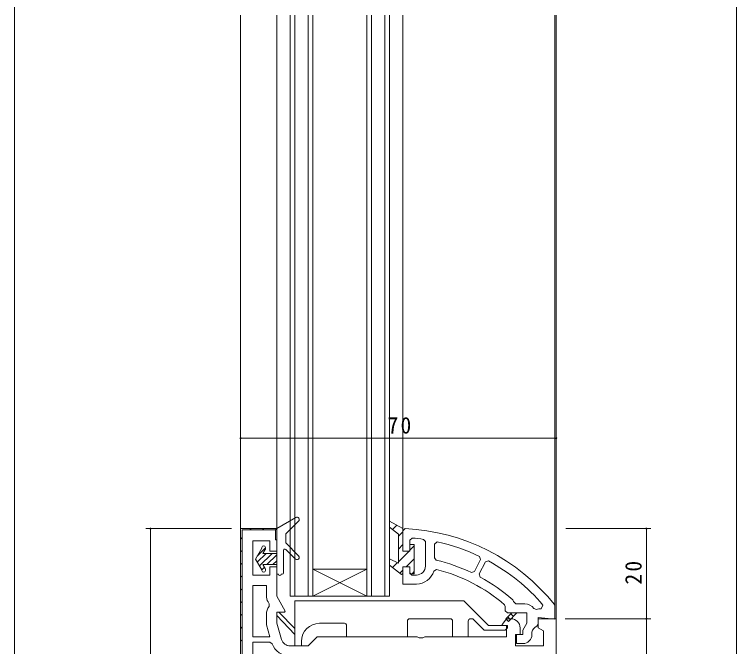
# Model space of a CAD drawing. Units: millimetres on the paper. Extents: x -420 to 373, y -297 to 267.
# Drawn here: x -417.7 to -257.5, y -139.2 to 0.9 of the extents above; entities that cross this region are included whole.
import ezdxf

# ---------------------------------------------------------------- set-up
doc = ezdxf.new("R2010")
doc.units = ezdxf.units.MM
for name, color, linetype, lineweight in [('0-1_YKK_ZWAK', 7, 'Continuous', 9), ('0-3_YKK_12', 2, 'Continuous', 9), ('0-4_YKK_D', 6, 'Continuous', 9), ('0-6_YKK_13', 4, 'Continuous', 9), ('0-7_YKK_11', 7, 'Continuous', 9)]:
    doc.layers.add(name, color=color, linetype=linetype, lineweight=lineweight)
doc.styles.add('ＭＳ ゴシック', font='')
doc.styles.get('ＭＳ ゴシック').set_extended_font_data('MS Gothic')

msp = doc.modelspace()

# ---------------------------------------------------------------- linework, layer by layer
at = {"layer": '0-1_YKK_ZWAK'}
msp.add_line((-417.7, -260.6), (-417.7, 264.4), dxfattribs=at)
at = {"layer": '0-3_YKK_12'}
for p, q in [((-367.52, 0.813), (-367.52, -218.482)), ((-359.52, 0.813), (-359.52, -113.508)), ((-356.52, -128.008), (-356.52, 0.813)), ((-355.52, -128.008), (-355.52, 0.813)), ((-352.52, -128.008), (-352.52, 0.813)), ((-351.52, -128.008), (-351.52, 0.813)), ((-339.52, -128.008), (-339.52, 0.813)), ((-338.52, -128.008), (-338.52, 0.813)), ((-335.52, -128.008), (-335.52, 0.813)), ((-334.52, -128.008), (-334.52, 0.813)), ((-331.52, 0.813), (-331.52, -113.51)), ((-297.82, 0.813), (-297.82, -130.184)), ((-297.52, 0.813), (-297.52, -173.508)), ((-339.52, -122.008), (-351.52, -122.008)), ((-339.52, -128.008), (-351.52, -122.008)), ((-351.52, -128.008), (-339.52, -122.008)), ((-356.52, -128.008), (-334.52, -128.008))]:
    msp.add_line(p, q, dxfattribs=at)
at = {"layer": '0-4_YKK_D'}
for p, q in [((-257.52, 170.992), (-257.52, -166.008)), ((-367.52, -93.008), (-297.52, -93.008)), ((-369.521, -113.007), (-388.52, -113.007)), ((-387.52, -203.007), (-387.52, -113.007)), ((-295.416, -113.01), (-276.52, -113.01)), ((-277.52, -113.01), (-277.52, -133.008)), ((-295.52, -133.008), (-276.52, -133.008)), ((-295.52, -133.008), (-276.52, -133.008)), ((-277.52, -164.008), (-277.52, -133.008))]:
    msp.add_line(p, q, dxfattribs=at)
for centre, start, end in [((-367.52, -93.008), 0, 180), ((-297.52, -93.008), 0, 180), ((-367.52, -93.008), 180, 0), ((-297.52, -93.008), 180, 0), ((-387.52, -113.007), 90, 270), ((-387.52, -113.007), 270, 90), ((-277.52, -113.01), 90, 270), ((-277.52, -113.01), 270, 90), ((-277.52, -133.008), 90, 270), ((-277.52, -133.008), 90, 270), ((-277.52, -133.008), 270, 90), ((-277.52, -133.008), 270, 90)]:
    msp.add_arc(centre, 0.106, start, end, dxfattribs=at)
at = {"layer": '0-6_YKK_13'}
for p, q in [((-355.269, -110.574), (-359.52, -113.008)), ((-357.52, -114.208), (-354.667, -111.362)), ((-359.52, -123.108), (-359.52, -113.008)), ((-357.52, -116.208), (-357.52, -114.208)), ((-357.52, -116.208), (-354.667, -119.061)), ((-364.22, -119.758), (-362.82, -117.333)), ((-363.846, -119.11), (-362.02, -117.284)), ((-363.827, -120.438), (-361.897, -118.508)), ((-363.334, -121.292), (-360.55, -118.508)), ((-362.82, -117.333), (-362.82, -117.208)), ((-362.575, -118.508), (-362.074, -117.64)), ((-362.575, -118.508), (-359.52, -118.508)), ((-362.02, -117.44), (-362.02, -117.208)), ((-358.02, -122.808), (-358.02, -117.846)), ((-355.374, -119.768), (-357.508, -117.634)), ((-364.22, -119.758), (-362.82, -122.183)), ((-361.703, -121.008), (-359.52, -118.825)), ((-362.841, -122.146), (-362.256, -121.56)), ((-362.575, -121.008), (-362.074, -121.875)), ((-362.575, -121.008), (-359.52, -121.008)), ((-360.356, -121.008), (-359.52, -120.172)), ((-362.82, -122.308), (-362.82, -122.183)), ((-362.02, -122.308), (-362.02, -122.075)), ((-359.52, -123.108), (-359.12, -123.108)), ((-358.52, -123.108), (-358.32, -123.108)), ((-318.019, -129.008), (-355.519, -129.008)), ((-355.519, -129.008), (-355.519, -139.008)), ((-312.519, -134.508), (-318.019, -129.008)), ((-359.519, -132.308), (-359.519, -131.508)), ((-359.519, -131.508), (-359.019, -131.508)), ((-355.519, -136.485), (-359.519, -132.308)), ((-359.019, -131.508), (-355.519, -135.17)), ((-350.019, -134.008), (-344.519, -134.008)), ((-330.019, -133.008), (-321.019, -133.008)), ((-316.519, -133.008), (-316.206, -133.008)), ((-315.853, -133.154), (-313.499, -135.508)), ((-355.519, -139.008), (-354.019, -139.008)), ((-354.019, -139.008), (-354.019, -138.008))]:
    msp.add_line(p, q, dxfattribs=at)
for points in [[(-344.019, -134.508), (-344.019, -137.008), (-330.519, -137.008), (-330.519, -133.508)], [(-320.519, -133.508), (-320.519, -137.008), (-317.019, -137.008), (-317.019, -133.508)], [(-313.499, -135.508), (-308.819, -135.508), (-308.319, -135.008), (-308.319, -134.508), (-312.519, -134.508)]]:
    msp.add_lwpolyline(points, dxfattribs=at)
for centre, radius, start, end in [((-355.02, -111.008), 0.5, 314.92854, 119.79002), ((-362.42, -117.208), 0.4, 0, 180), ((-362.42, -117.44), 0.4, 329.99998, 0), ((-357.72, -117.846), 0.3, 45.00002, 180), ((-355.02, -119.415), 0.5, 224.99983, 44.99998), ((-362.42, -122.308), 0.4, 180, 0), ((-362.42, -122.075), 0.4, 0, 30), ((-358.82, -123.108), 0.3, 180, 0), ((-358.32, -122.808), 0.3, 270, 0), ((-350.019, -138.008), 4, 90, 180), ((-344.519, -134.508), 0.5, 0, 90), ((-330.019, -133.508), 0.5, 90, 180), ((-321.019, -133.508), 0.5, 0, 90), ((-316.519, -133.508), 0.5, 90, 180), ((-316.206, -133.508), 0.5, 44.99998, 90)]:
    msp.add_arc(centre, radius, start, end, dxfattribs=at)
at = {"layer": '0-7_YKK_11'}
for p, q in [((-365.502, -113.308), (-365.202, -113.008)), ((-362.673, -113.308), (-362.373, -113.008)), ((-359.892, -113.355), (-359.679, -113.142)), ((-359.52, -113.508), (-359.52, -115.508)), ((-333.838, -113.2), (-332.887, -112.249)), ((-332.52, -114.711), (-331.52, -113.711)), ((-367.52, -115.326), (-367.22, -115.026)), ((-332.52, -114.229), (-332.52, -120.644)), ((-332.52, -117.539), (-331.52, -116.539)), ((-330.033, -117.88), (-329.02, -116.867)), ((-367.52, -118.155), (-367.22, -117.855)), ((-332.52, -120.367), (-330.149, -117.997)), ((-330.834, -121.51), (-329.02, -119.696)), ((-324.135, -120.003), (-324.52, -119.516)), ((-367.52, -120.983), (-367.22, -120.683)), ((-333.818, -121.665), (-332.709, -120.556)), ((-330.02, -121.71), (-330.02, -122.81)), ((-313.215, -120.405), (-314.578, -123.079)), ((-312.531, -120.193), (-313.215, -120.405)), ((-332.212, -122.888), (-331.52, -122.196)), ((-329.506, -123.01), (-329.02, -122.524)), ((-324.076, -122.075), (-324.678, -122.421)), ((-367.52, -123.812), (-367.22, -123.512)), ((-367.52, -126.64), (-367.22, -126.34)), ((-364.82, -137.008), (-364.82, -125.608)), ((-367.52, -129.469), (-367.22, -129.169)), ((-308.82, -131.21), (-308.32, -131.71)), ((-302.484, -130.759), (-301.901, -130.937)), ((-300.866, -130.782), (-300.456, -129.957)), ((-367.52, -132.297), (-367.22, -131.997)), ((-308.32, -131.71), (-304.02, -131.71)), ((-307.719, -133.174), (-308.285, -132.608)), ((-307.012, -132.467), (-307.578, -131.901)), ((-306.305, -131.76), (-306.355, -131.71)), ((-367.52, -135.125), (-367.22, -134.825)), ((-367.52, -137.954), (-367.22, -137.654)), ((-364.82, -138.208), (-364.82, -178.708))]:
    msp.add_line(p, q, dxfattribs=at)
for points in [[(-332.52, -114.229), (-332.52, -120.644), (-334.52, -119.713), (-334.52, -121.13), (-331.85, -123.164), (-331.52, -122.991), (-331.52, -121.51), (-330.02, -121.51), (-330.02, -123.01), (-329.02, -123.01), (-329.02, -116.51), (-330.02, -116.51), (-330.02, -118.01), (-331.52, -118.01), (-331.52, -113.01), (-334.52, -111.342), (-334.52, -112.667)], [(-306.255, -131.71), (-308.137, -133.592), (-308.703, -133.027), (-307.386, -131.71)]]:
    msp.add_lwpolyline(points, close=True, dxfattribs=at)
for points in [[(-367.52, -203.008), (-367.52, -113.008), (-359.52, -113.008), (-359.52, -118.008), (-361.02, -118.008), (-361.02, -115.708), (-364.82, -115.708), (-364.82, -123.308), (-361.02, -123.308), (-361.02, -121.508), (-359.52, -121.508), (-359.52, -128.008), (-357.63, -131.281), (-357.761, -131.508), (-359.52, -131.508), (-359.52, -134.008), (-358.448, -137.582)], [(-359.52, -113.508), (-359.52, -115.508), (-359.82, -115.508), (-359.82, -113.308), (-367.22, -113.308), (-367.22, -202.708), (-353.82, -202.708), (-353.82, -200.508), (-353.52, -200.508), (-353.52, -202.508)], [(-330.997, -113.01), (-331.52, -113.51), (-331.52, -117.81)], [(-329.478, -115.113), (-330.02, -115.611), (-330.02, -117.81)], [(-326.52, -121.31), (-326.52, -115.897), (-326.949, -115.402)], [(-324.52, -119.516), (-324.52, -116.44), (-323.914, -115.951)], [(-314.513, -119.18), (-314.283, -119.858), (-315.645, -122.532), (-316.306, -122.756)], [(-328.52, -125.31), (-331.52, -125.31), (-331.52, -121.71)], [(-313.215, -120.405), (-314.578, -123.079), (-314.372, -123.745)], [(-330.02, -122.81), (-329.52, -123.31), (-328.52, -123.31)], [(-364.82, -137.008), (-364.82, -125.608), (-361.82, -125.608), (-361.82, -127.874)], [(-361.445, -129.274), (-361.186, -129.723), (-361.225, -130.282)], [(-307.18, -128.809), (-307.012, -129.196), (-306.512, -129.71), (-304.52, -129.71)], [(-308.82, -131.21), (-308.82, -130.259), (-308.995, -129.88)], [(-301.809, -134.618), (-301.52, -134.165), (-301.52, -132.731), (-297.82, -133.055), (-297.82, -130.184), (-297.93, -129.872)], [(-361.82, -132.008), (-361.82, -134.345), (-361.022, -137.008), (-364.82, -137.008)], [(-308.32, -131.71), (-304.02, -131.71), (-304.02, -133.951), (-304.92, -135.51), (-304.92, -136.51), (-306.32, -136.51), (-306.32, -138.51), (-304.92, -138.51)], [(-356.532, -139.008), (-352.52, -139.008), (-350.52, -137.008), (-328.386, -137.008), (-327.953, -137.258), (-327.087, -137.258), (-326.654, -137.008), (-308.52, -137.008), (-308.52, -134.508), (-309.425, -134.508), (-309.542, -134.263), (-308.52, -133.008), (-307.52, -133.008)], [(-305.52, -135.008), (-305.52, -136.508), (-306.52, -136.508), (-306.52, -139.008), (-300.32, -139.008), (-300.32, -135.7), (-301.52, -135.008), (-301.52, -133.008), (-297.52, -133.008), (-297.52, -164.008)], [(-302.92, -136.51), (-302.92, -136.067), (-302.905, -135.945)], [(-364.82, -138.208), (-364.82, -178.708), (-352.72, -178.708), (-352.72, -141.308), (-356.532, -141.308)], [(-360.553, -138.531), (-361.021, -138.208), (-364.82, -138.208)]]:
    msp.add_lwpolyline(points, dxfattribs=at)
for centre, radius, start, end in [((-333.086, -157.962), 45, 38.62424, 87.33907), ((-333.086, -157.961), 43, 81.7943, 85.187), ((-333.086, -157.962), 43, 64.40886, 77.68326), ((-333.086, -157.962), 39, 64.5159, 76.73137), ((-328.52, -121.31), 2, 270, 359.99998), ((-333.086, -157.962), 43, 40.63693, 61.44263), ((-328.52, -121.31), 4, 269.99998, 343.86119), ((-333.086, -157.962), 37, 49.37383, 75.90544), ((-333.086, -157.962), 39, 48.37411, 61.32433), ((-359.02, -127.874), 2.8, 179.99998, 210), ((-304.52, -132.21), 2.5, 35.45689, 90.00002), ((-359.02, -132.008), 2.8, 141.94031, 180), ((-301.02, -133.277), 2.5, 86.45901, 110.6167), ((-307.52, -135.008), 2, 0, 89.99998), ((-300.965, -136.431), 2, 114.96335, 165.9453), ((-356.532, -137.008), 2, 196.69922, 270), ((-304.92, -136.51), 2, 270, 359.99998), ((-356.532, -137.008), 4.3, 200.74236, 270.00002)]:
    msp.add_arc(centre, radius, start, end, dxfattribs=at)

# ---------------------------------------------------------------- texts
at = {"layer": '0-4_YKK_D', "color": 3, "insert": (-334.92, -92.008), "char_height": 3.666, "attachment_point": 7, "style": 'ＭＳ ゴシック'}
msp.add_mtext('\\T1.21;\\W0.95;70', dxfattribs=at)
at = {"layer": '0-4_YKK_D', "color": 3, "insert": (-278.52, -125.409), "char_height": 3.666, "attachment_point": 7, "rotation": 90, "style": 'ＭＳ ゴシック'}
msp.add_mtext('\\T1.21;\\W0.95;20', dxfattribs=at)

doc.saveas('drawing.dxf')
